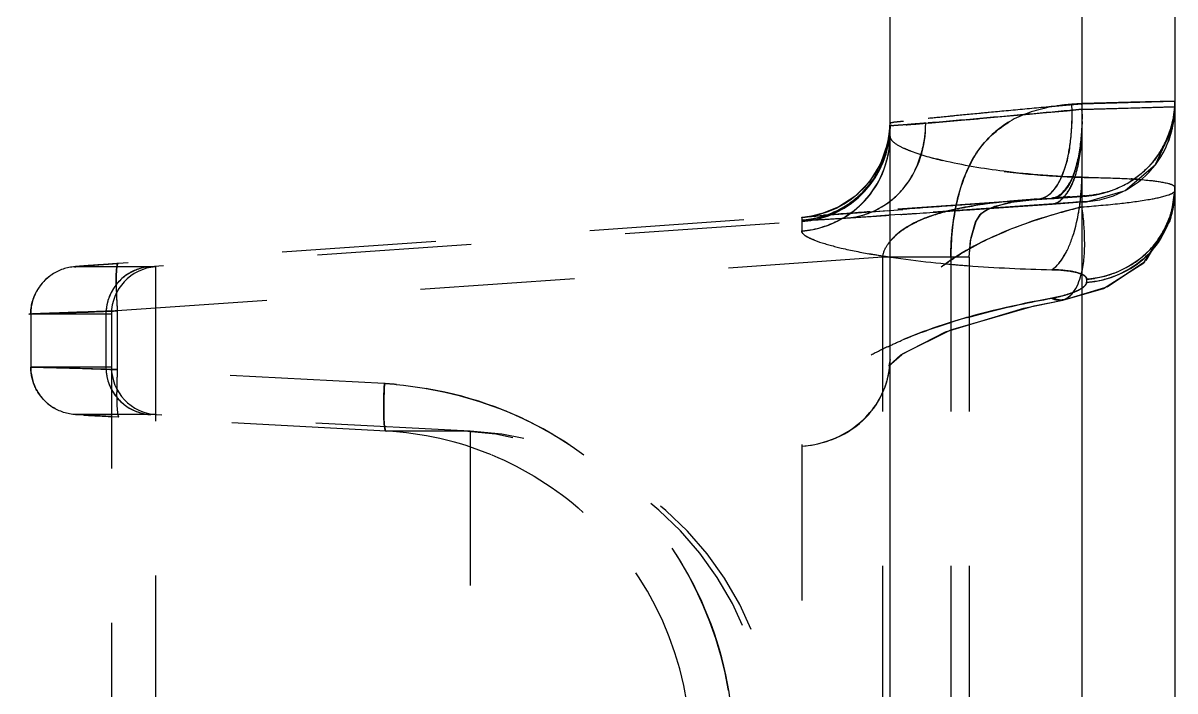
# Model space of a CAD drawing. Header units: millimetres. Extents: x 4797 to 6967, y -10922 to -3169.
# Drawn here: x 5384.15 to 5396.34, y -6408.29 to -6401.22 of the extents above; entities that cross this region are included whole.
import ezdxf

# ---------------------------------------------------------------- set-up
doc = ezdxf.new("R2010")
doc.units = ezdxf.units.MM
doc.header["$LTSCALE"] = 16.335
doc.linetypes.add('HIDDEN', pattern=[0.2, 0.1, -0.1])
doc.layers.get('0').update_dxf_attribs({"linetype": 'CONTINUOUS'})
doc.layers.add('DEFAULT_2', color=8, linetype='HIDDEN')

msp = doc.modelspace()

# ---------------------------------------------------------------- linework, layer by layer
at = {"color": 7, "linetype": 'Continuous'}
for p, q in [((5393.327, -6544.42), (5393.327, -6263.588)), ((5395.358, -6382.781), (5395.357, -6529.595)), ((5396.342, -6384.331), (5396.342, -6528.046))]:
    msp.add_line(p, q, dxfattribs=at)
at = {"layer": 'DEFAULT_2', "color": 8, "linetype": 'HIDDEN'}
for p, q in [((5394.924, -6402.117), (5395.19, -6402.092)), ((5395.19, -6402.092), (5395.358, -6402.077)), ((5395.358, -6402.072), (5395.251, -6402.082)), ((5395.251, -6402.082), (5395.358, -6402.072)), ((5395.358, -6402.077), (5396.342, -6402.049)), ((5395.358, -6402.072), (5396.342, -6402.049)), ((5395.876, -6402.059), (5395.358, -6402.072)), ((5395.876, -6402.063), (5395.358, -6402.077)), ((5396.342, -6402.049), (5395.876, -6402.063)), ((5396.342, -6402.049), (5395.876, -6402.059)), ((5395.358, -6402.136), (5393.327, -6402.321)), ((5394.801, -6402.186), (5394.94, -6402.173)), ((5394.94, -6402.173), (5395.201, -6402.15)), ((5395.201, -6402.15), (5395.358, -6402.135)), ((5395.358, -6402.136), (5396.342, -6402.11)), ((5395.358, -6402.136), (5396.342, -6402.11)), ((5395.876, -6402.122), (5395.358, -6402.136)), ((5395.876, -6402.122), (5395.358, -6402.136)), ((5396.342, -6402.11), (5395.876, -6402.122)), ((5396.342, -6402.11), (5395.876, -6402.122)), ((5396.317, -6402.335), (5396.342, -6402.11)), ((5396.137, -6402.719), (5396.317, -6402.335)), ((5396.272, -6402.478), (5396.317, -6402.335)), ((5395.815, -6402.994), (5396.137, -6402.719)), ((5394.898, -6403.084), (5395.038, -6403.075)), ((5395.407, -6403.113), (5395.795, -6403)), ((5395.407, -6403.051), (5395.407, -6403.052)), ((5396.291, -6403.317), (5396.342, -6403.015)), ((5396.298, -6403.294), (5396.342, -6402.994)), ((5396.342, -6403.015), (5396.342, -6402.995)), ((5395.04, -6403.079), (5385.158, -6403.768)), ((5395.414, -6403.112), (5385.495, -6403.802)), ((5392.734, -6403.249), (5393.462, -6403.194)), ((5394.171, -6403.198), (5395.038, -6403.138)), ((5394.365, -6403.185), (5394.171, -6403.198)), ((5394.33, -6403.209), (5394.437, -6403.16)), ((5394.376, -6403.184), (5394.579, -6403.123)), ((5394.437, -6403.16), (5394.605, -6403.12)), ((5394.579, -6403.123), (5394.889, -6403.085)), ((5394.632, -6403.114), (5394.889, -6403.085)), ((5394.775, -6403.098), (5395.038, -6403.079)), ((5395.038, -6403.079), (5395.04, -6403.079)), ((5395.038, -6403.138), (5395.358, -6403.116)), ((5395.231, -6403.125), (5395.038, -6403.138)), ((5395.293, -6403.12), (5395.231, -6403.125)), ((5395.358, -6403.116), (5395.293, -6403.12)), ((5395.407, -6403.113), (5395.358, -6403.116)), ((5395.358, -6403.116), (5395.407, -6403.113)), ((5392.392, -6403.279), (5392.392, -6403.423)), ((5392.448, -6403.273), (5392.468, -6403.271)), ((5392.448, -6403.273), (5392.451, -6403.272)), ((5392.468, -6403.271), (5392.539, -6403.264)), ((5392.539, -6403.264), (5392.734, -6403.249)), ((5392.559, -6403.263), (5392.598, -6403.26)), ((5393.115, -6403.219), (5393.3, -6403.206)), ((5393.313, -6403.256), (5393.182, -6403.265)), ((5393.44, -6403.248), (5393.313, -6403.256)), ((5394.179, -6403.524), (5394.237, -6403.32)), ((5394.233, -6403.329), (5394.281, -6403.25)), ((5394.281, -6403.25), (5394.33, -6403.209)), ((5396.039, -6403.735), (5396.294, -6403.302)), ((5394.185, -6403.492), (5394.233, -6403.329)), ((5394.166, -6403.701), (5394.183, -6403.511)), ((5394.166, -6403.701), (5394.179, -6403.524)), ((5385.554, -6403.802), (5384.7, -6403.802)), ((5384.908, -6403.785), (5385.002, -6403.779)), ((5385.002, -6403.779), (5385.158, -6403.768)), ((5393.248, -6403.701), (5385.149, -6404.269)), ((5385.554, -6403.802), (5385.553, -6484.455)), ((5393.248, -6403.701), (5393.248, -6414.205)), ((5394.166, -6403.701), (5393.248, -6403.701)), ((5393.971, -6403.701), (5393.971, -6414.205)), ((5394.166, -6403.701), (5394.166, -6414.205)), ((5395.624, -6404.016), (5396.022, -6403.747)), ((5395.154, -6404.155), (5395.599, -6404.023)), ((5395.407, -6403.934), (5395.407, -6403.966)), ((5394.744, -6404.241), (5395.154, -6404.155)), ((5394.852, -6404.217), (5395.154, -6404.155)), ((5395.038, -6404.134), (5395.154, -6404.155)), ((5395.154, -6404.156), (5395.154, -6404.155)), ((5385.149, -6404.269), (5385.149, -6404.89)), ((5393.914, -6404.492), (5394.744, -6404.241)), ((5393.971, -6404.47), (5394.852, -6404.217)), ((5384.233, -6404.303), (5384.233, -6404.865)), ((5385.086, -6404.303), (5384.233, -6404.303)), ((5385.029, -6404.303), (5385.029, -6404.865)), ((5385.086, -6404.303), (5385.086, -6483.953)), ((5393.46, -6404.722), (5393.971, -6404.47)), ((5393.313, -6404.851), (5393.45, -6404.73)), ((5385.149, -6404.89), (5384.232, -6404.865)), ((5384.232, -6404.865), (5384.781, -6404.88)), ((5385.086, -6404.865), (5384.233, -6404.865)), ((5384.781, -6404.88), (5385.069, -6404.888)), ((5385.069, -6404.888), (5385.149, -6404.89)), ((5387.974, -6405.039), (5385.149, -6404.89)), ((5393.314, -6404.85), (5393.313, -6404.852)), ((5393.313, -6404.851), (5393.313, -6404.851)), ((5393.327, -6404.784), (5393.314, -6404.85)), ((5385.562, -6405.367), (5384.709, -6405.367)), ((5384.927, -6405.379), (5385.053, -6405.386)), ((5385.053, -6405.386), (5385.167, -6405.392)), ((5387.993, -6405.541), (5385.167, -6405.392)), ((5388.883, -6405.541), (5385.504, -6405.367)), ((5388.883, -6405.541), (5387.993, -6405.541)), ((5388.883, -6405.541), (5388.883, -6482.715)), ((5392.392, -6405.7), (5392.392, -6411.638))]:
    msp.add_line(p, q, dxfattribs=at)
for points in [[(5393.327, -6402.276), (5393.305, -6402.488), (5393.227, -6402.714), (5393.106, -6402.905), (5392.954, -6403.058), (5392.785, -6403.168), (5392.62, -6403.236), (5392.496, -6403.266), (5392.451, -6403.272), (5392.448, -6403.273)], [(5394.237, -6403.32), (5394.294, -6403.236), (5394.376, -6403.184)], [(5395.154, -6404.155), (5395.585, -6404.033), (5396.013, -6403.761), (5396.291, -6403.317)], [(5393.313, -6404.852), (5393.441, -6404.735), (5393.914, -6404.492)]]:
    msp.add_lwpolyline(points, dxfattribs=at)
for centre, radius, start, end in [((5392.962, -6402.22), 2.4, 354.162, 3.4306), ((5412.537, -6592.586), 191.281, 95.40206, 95.59721), ((5372.718, -6157.417), 245.763, 274.99888, 275.1553), ((5395.337, -6402.11), 1.005, 267.5985, 359.9999), ((5392.961, -6402.277), 2.401, 354.1166, 3.3605), ((5392.322, -6402.276), 1.005, 273.9805, 359.998), ((5392.322, -6402.321), 1.005, 273.9999, 359.9999), ((5390.651, -6365.306), 37.102, 274.3979, 274.7189), ((5392.692, -6402.294), 1.012, 355.1282, 0.7089), ((5387.685, -6329.072), 73.456, 274.69984, 275.03562), ((5395.272, -6402.025), 1.072, 330.6226, 347.1524), ((5392.585, -6402.286), 1.119, 349.8683, 355.1526), ((5392.533, -6402.277), 1.171, 340.9069, 349.8916), ((5392.259, -6402.285), 1.07, 331.2857, 338.4307), ((5395.591, -6394.399), 8.459, 262.8377, 266.3069), ((5395.64, -6393.753), 9.106, 266.2589, 268.2243), ((5392.86, -6402.802), 2.498, 352.9519, 358.7833), ((5395.233, -6416.726), 13.871, 89.1953, 89.4864), ((5395.314, -6401.995), 1.061, 286.3935, 303.754), ((5395.549, -6408.292), 5.43, 85.6034, 86.534), ((5396.131, -6403.6), 2.152, 165.5358, 167.8343), ((5400.751, -6486.518), 83.639, 93.78442, 93.91687), ((5388.343, -6309.198), 94.119, 274.07937, 274.19698), ((5389.093, -6319.57), 83.721, 274.07207, 274.20432), ((5392.813, -6370.12), 33.034, 274.1963, 274.4201), ((5395.343, -6402.148), 0.906, 274.0685, 280.4039), ((5395.324, -6402.043), 1.012, 280.3799, 286.4686), ((5392.295, -6402.246), 1.07, 285.721, 302.6941), ((5392.779, -6402.39), 0.904, 291.3845, 308.0058), ((5395.031, -6408.325), 5.234, 96.6665, 98.9383), ((5395.336, -6410.915), 7.841, 95.0165, 96.6783), ((5395.77, -6415.839), 12.784, 93.9532, 95.0262), ((5393.029, -6402.828), 2.328, 348.5215, 353.0747), ((5392.328, -6402.38), 0.901, 274.0594, 280.4548), ((5399.579, -6490.087), 87.108, 94.25585, 94.57972), ((5392.302, -6402.367), 1.059, 298.2079, 303.4994), ((5386.258, -6297.889), 105.603, 273.59672, 273.83054), ((5385.931, -6293.008), 110.495, 273.60718, 273.76296), ((5396.395, -6407.902), 4.841, 108.3921, 112.3317), ((5395.31, -6402.929), 1.036, 327.464, 342.9891), ((5394.501, -6395.761), 8.024, 259.9709, 261.3822), ((5388.623, -6455.097), 51.446, 94.1359, 94.2764), ((5393.376, -6520.977), 117.497, 94.01054, 94.13067), ((5385.531, -6404.302), 0.502, 94.0266, 180.0516), ((5385.589, -6404.303), 0.502, 93.9999, 179.9999), ((5395.203, -6390.142), 13.689, 264.7488, 265.581), ((5395.364, -6387.841), 15.995, 265.6408, 268.8317), ((5384.737, -6404.304), 0.504, 122.1935, 150.4939), ((5395.324, -6402.913), 1.057, 280.2969, 295.1258), ((5389.26, -6403.939), 4.123, 181.02, 181.9998), ((5395.342, -6403.014), 0.954, 273.9534, 280.3286), ((5390.486, -6403.894), 5.35, 182.0207, 184.0204), ((5395.117, -6403.995), 0.159, 266.9836, 282.8466), ((5387.29, -6480.641), 76.4, 92.10898, 92.25286), ((5396.066, -6411.133), 7.061, 105.7541, 107.2803), ((5394.682, -6407.524), 3.19, 115.6589, 119.1419), ((5385.531, -6404.865), 0.502, 179.9469, 266.9744), ((5385.589, -6404.865), 0.502, 179.9999, 266.9999), ((5392.568, -6404.783), 0.76, 354.8506, 359.957), ((5387.705, -6409.314), 4.284, 84.6809, 86.3971), ((5384.736, -6404.864), 0.503, 224.817, 237.2162), ((5388.075, -6347.027), 58.437, 266.78449, 266.91138), ((5387.795, -6408.893), 3.853, 53.5321, 67.6003), ((5387.814, -6408.941), 3.404, 67.6099, 86.973), ((5388.641, -6408.937), 3.401, 273.0474, 86.9807), ((5388.704, -6408.953), 3.417, 272.9999, 86.9999), ((5387.764, -6408.937), 3.907, 9.5787, 53.5553), ((5387.8, -6408.951), 3.42, 311.821, 48.1808)]:
    msp.add_arc(centre, radius, start, end, dxfattribs=at)
for points, knots in [([(5395.358, -6402.077), (5395.214, -6402.09), (5394.938, -6402.116), (5394.545, -6402.153), (5394.198, -6402.186), (5393.902, -6402.215), (5393.666, -6402.239), (5393.507, -6402.254), (5393.415, -6402.265), (5393.367, -6402.268), (5393.347, -6402.276), (5393.327, -6402.273), (5393.327, -6402.276)], [0, 0, 0, 0, 0.212633, 0.407217, 0.579809, 0.726467, 0.843641, 0.929344, 0.959896, 0.981985, 0.995413, 1, 1, 1, 1]), ([(5393.971, -6403.701), (5393.971, -6403.489), (5394.013, -6403.082), (5394.234, -6402.522), (5394.696, -6402.16), (5395.065, -6402.098), (5395.251, -6402.082)], [0, 0, 0, 0, 0.275107, 0.527074, 0.757741, 1, 1, 1, 1]), ([(5395.251, -6402.082), (5395.199, -6402.086), (5394.999, -6402.109), (5394.799, -6402.16), (5394.665, -6402.226)], [0, 0, 0, 0, 0.259015, 1, 1, 1, 1]), ([(5394.898, -6403.084), (5395.034, -6403.074), (5395.192, -6402.79), (5395.248, -6402.444), (5395.257, -6402.203), (5395.251, -6402.082)], [0, 0, 0, 0, 0.367214, 0.672721, 1, 1, 1, 1]), ([(5396.342, -6402.049), (5396.342, -6402.079), (5396.335, -6402.206), (5396.304, -6402.33), (5396.268, -6402.419)], [0, 0, 0, 0, 0.23966, 1, 1, 1, 1]), ([(5395.358, -6402.136), (5395.189, -6402.151), (5394.638, -6402.201), (5394.087, -6402.25), (5393.704, -6402.282)], [0, 0, 0, 0, 0.305944, 1, 1, 1, 1]), ([(5395.038, -6403.138), (5395.091, -6403.135), (5395.211, -6403.04), (5395.309, -6402.81), (5395.361, -6402.493), (5395.365, -6402.257), (5395.358, -6402.136)], [0, 0, 0, 0, 0.143101, 0.366372, 0.671475, 1, 1, 1, 1]), ([(5395.038, -6403.075), (5395.091, -6403.071), (5395.21, -6402.975), (5395.308, -6402.745), (5395.357, -6402.45), (5395.364, -6402.236), (5395.361, -6402.136)], [0, 0, 0, 0, 0.15205, 0.389124, 0.712511, 1, 1, 1, 1]), ([(5395.04, -6403.079), (5395.093, -6403.075), (5395.212, -6402.981), (5395.31, -6402.75), (5395.358, -6402.453), (5395.364, -6402.238), (5395.361, -6402.136)], [0, 0, 0, 0, 0.151279, 0.387068, 0.709201, 1, 1, 1, 1]), ([(5392.883, -6403.284), (5393.106, -6403.268), (5393.563, -6403.011), (5393.707, -6402.523), (5393.704, -6402.282)], [0, 0, 0, 0, 0.481088, 1, 1, 1, 1]), ([(5393.327, -6402.309), (5393.327, -6402.339), (5393.321, -6402.465), (5393.289, -6402.589), (5393.254, -6402.679)], [0, 0, 0, 0, 0.239164, 1, 1, 1, 1]), ([(5393.327, -6402.276), (5393.327, -6402.273), (5393.346, -6402.276), (5393.367, -6402.268), (5393.415, -6402.266), (5393.449, -6402.261), (5393.469, -6402.259)], [0, 0, 0, 0, 0.064916, 0.254955, 0.567573, 1, 1, 1, 1]), ([(5393.704, -6402.282), (5393.65, -6402.286), (5393.556, -6402.293), (5393.448, -6402.303), (5393.386, -6402.306), (5393.353, -6402.31), (5393.34, -6402.307), (5393.327, -6402.311), (5393.327, -6402.309)], [0, 0, 0, 0, 0.432269, 0.745508, 0.856315, 0.935956, 0.983973, 1, 1, 1, 1]), ([(5394.665, -6402.226), (5394.541, -6402.286), (5394.388, -6402.402), (5394.276, -6402.55), (5394.249, -6402.589)], [0, 0, 0, 0, 0.74392, 1, 1, 1, 1]), ([(5392.392, -6403.423), (5392.637, -6403.406), (5393.132, -6403.177), (5393.327, -6402.668), (5393.327, -6402.424)], [0, 0, 0, 0, 0.500617, 1, 1, 1, 1]), ([(5393.255, -6402.79), (5393.267, -6402.759), (5393.307, -6402.641), (5393.327, -6402.516), (5393.327, -6402.424)], [0, 0, 0, 0, 0.260056, 1, 1, 1, 1]), ([(5395.358, -6402.855), (5395.082, -6402.847), (5394.585, -6402.809), (5393.957, -6402.705), (5393.559, -6402.592), (5393.378, -6402.501), (5393.327, -6402.446), (5393.327, -6402.424)], [0, 0, 0, 0, 0.392315, 0.703746, 0.908658, 0.967624, 1, 1, 1, 1]), ([(5393.327, -6402.424), (5393.327, -6402.446), (5393.378, -6402.501), (5393.433, -6402.528), (5393.471, -6402.545)], [0, 0, 0, 0, 0.354482, 1, 1, 1, 1]), ([(5393.471, -6402.545), (5393.497, -6402.557), (5393.631, -6402.612), (5393.771, -6402.651), (5393.885, -6402.677)], [0, 0, 0, 0, 0.197376, 1, 1, 1, 1]), ([(5394.249, -6402.589), (5394.226, -6402.624), (5394.138, -6402.772), (5394.08, -6402.936), (5394.047, -6403.062)], [0, 0, 0, 0, 0.240567, 1, 1, 1, 1]), ([(5395.166, -6402.791), (5395.175, -6402.768), (5395.207, -6402.662), (5395.227, -6402.553), (5395.237, -6402.468)], [0, 0, 0, 0, 0.22677, 1, 1, 1, 1]), ([(5392.392, -6403.311), (5392.572, -6403.299), (5392.939, -6403.167), (5393.181, -6402.86), (5393.251, -6402.686)], [0, 0, 0, 0, 0.490696, 1, 1, 1, 1]), ([(5394.898, -6403.084), (5394.923, -6403.082), (5395.056, -6403.038), (5395.129, -6402.897), (5395.166, -6402.791)], [0, 0, 0, 0, 0.178109, 1, 1, 1, 1]), ([(5395.04, -6403.079), (5395.063, -6403.077), (5395.19, -6403.028), (5395.252, -6402.89), (5395.286, -6402.788)], [0, 0, 0, 0, 0.179961, 1, 1, 1, 1]), ([(5395.038, -6403.833), (5395.087, -6403.804), (5395.178, -6403.691), (5395.316, -6403.368), (5395.353, -6403.068), (5395.358, -6402.855)], [0, 0, 0, 0, 0.161255, 0.394537, 1, 1, 1, 1]), ([(5395.176, -6403.053), (5395.187, -6403.04), (5395.234, -6402.977), (5395.266, -6402.904), (5395.285, -6402.845)], [0, 0, 0, 0, 0.215614, 1, 1, 1, 1]), ([(5395.176, -6403.054), (5395.187, -6403.041), (5395.234, -6402.977), (5395.266, -6402.904), (5395.285, -6402.846)], [0, 0, 0, 0, 0.21558, 1, 1, 1, 1]), ([(5395.358, -6402.855), (5395.492, -6402.857), (5395.732, -6402.862), (5396.035, -6402.88), (5396.229, -6402.907), (5396.316, -6402.932), (5396.342, -6402.952), (5396.342, -6402.961)], [0, 0, 0, 0, 0.401293, 0.716148, 0.918071, 0.972765, 1, 1, 1, 1]), ([(5395.038, -6403.075), (5395.088, -6403.071), (5395.176, -6403.066), (5395.28, -6403.058), (5395.343, -6403.055), (5395.378, -6403.051), (5395.393, -6403.055), (5395.407, -6403.049), (5395.407, -6403.051)], [0, 0, 0, 0, 0.404526, 0.720678, 0.838748, 0.926487, 0.981149, 1, 1, 1, 1]), ([(5395.038, -6403.138), (5395.05, -6403.137), (5395.104, -6403.125), (5395.149, -6403.086), (5395.176, -6403.053)], [0, 0, 0, 0, 0.214848, 1, 1, 1, 1]), ([(5395.038, -6403.138), (5395.05, -6403.137), (5395.104, -6403.126), (5395.149, -6403.087), (5395.176, -6403.054)], [0, 0, 0, 0, 0.214936, 1, 1, 1, 1]), ([(5395.407, -6403.052), (5395.407, -6403.056), (5395.382, -6403.049), (5395.356, -6403.059), (5395.297, -6403.059), (5395.255, -6403.064), (5395.231, -6403.065)], [0, 0, 0, 0, 0.069626, 0.268566, 0.583227, 1, 1, 1, 1]), ([(5395.358, -6403.168), (5395.492, -6403.158), (5395.732, -6403.137), (5396.036, -6403.098), (5396.229, -6403.058), (5396.316, -6403.026), (5396.342, -6403.004), (5396.342, -6402.995)], [0, 0, 0, 0, 0.398886, 0.712838, 0.915797, 0.97165, 1, 1, 1, 1]), ([(5395.359, -6403.056), (5395.371, -6403.055), (5395.382, -6403.048), (5395.407, -6403.056), (5395.407, -6403.052)], [0, 0, 0, 0, 0.74075, 1, 1, 1, 1]), ([(5395.407, -6403.051), (5395.437, -6403.049), (5395.559, -6403.034), (5395.679, -6402.995), (5395.764, -6402.955)], [0, 0, 0, 0, 0.238964, 1, 1, 1, 1]), ([(5396.342, -6402.961), (5396.342, -6403.2), (5396.141, -6403.701), (5395.651, -6403.918), (5395.407, -6403.934)], [0, 0, 0, 0, 0.494919, 1, 1, 1, 1]), ([(5395.407, -6403.966), (5395.641, -6403.951), (5396.123, -6403.747), (5396.336, -6403.258), (5396.342, -6403.015)], [0, 0, 0, 0, 0.49037, 1, 1, 1, 1]), ([(5395.038, -6403.079), (5394.851, -6403.093), (5394.491, -6403.119), (5393.979, -6403.156), (5393.526, -6403.189), (5393.141, -6403.218), (5392.867, -6403.238), (5392.688, -6403.252), (5392.584, -6403.26), (5392.506, -6403.268), (5392.443, -6403.27), (5392.418, -6403.28), (5392.392, -6403.275), (5392.392, -6403.279)], [0, 0, 0, 0, 0.212519, 0.407529, 0.580062, 0.726544, 0.843924, 0.89095, 0.929834, 0.960324, 0.982268, 0.995534, 1, 1, 1, 1]), ([(5394.889, -6403.085), (5394.686, -6403.099), (5394.308, -6403.131), (5393.797, -6403.232), (5393.423, -6403.404), (5393.261, -6403.605), (5393.248, -6403.701)], [0, 0, 0, 0, 0.331257, 0.619094, 0.842627, 1, 1, 1, 1]), ([(5395.358, -6403.168), (5395.069, -6403.239), (5394.545, -6403.402), (5393.877, -6403.753), (5393.431, -6404.221), (5393.327, -6404.606), (5393.327, -6404.784)], [0, 0, 0, 0, 0.321447, 0.590368, 0.80785, 1, 1, 1, 1]), ([(5393.44, -6403.248), (5393.496, -6403.244), (5393.74, -6403.228), (5393.983, -6403.211), (5394.171, -6403.198)], [0, 0, 0, 0, 0.22971, 1, 1, 1, 1]), ([(5394.868, -6403.308), (5394.907, -6403.295), (5395.069, -6403.243), (5395.233, -6403.198), (5395.358, -6403.168)], [0, 0, 0, 0, 0.243001, 1, 1, 1, 1]), ([(5395.153, -6404.151), (5395.277, -6404.122), (5395.383, -6403.835), (5395.391, -6403.506), (5395.376, -6403.28), (5395.358, -6403.168)], [0, 0, 0, 0, 0.365464, 0.674747, 1, 1, 1, 1]), ([(5395.153, -6404.15), (5395.277, -6404.122), (5395.383, -6403.835), (5395.391, -6403.506), (5395.376, -6403.28), (5395.358, -6403.168)], [0, 0, 0, 0, 0.365489, 0.674767, 1, 1, 1, 1]), ([(5392.392, -6403.279), (5392.392, -6403.275), (5392.415, -6403.28), (5392.438, -6403.271), (5392.495, -6403.269), (5392.534, -6403.265), (5392.559, -6403.263)], [0, 0, 0, 0, 0.063625, 0.2526, 0.565312, 1, 1, 1, 1]), ([(5392.392, -6403.311), (5392.392, -6403.314), (5392.409, -6403.309), (5392.426, -6403.313), (5392.469, -6403.308), (5392.549, -6403.305), (5392.691, -6403.296), (5392.812, -6403.289), (5392.883, -6403.284)], [0, 0, 0, 0, 0.015867, 0.063556, 0.14287, 0.25351, 0.567249, 1, 1, 1, 1]), ([(5392.392, -6403.423), (5392.426, -6403.42), (5392.569, -6403.402), (5392.706, -6403.352), (5392.802, -6403.3)], [0, 0, 0, 0, 0.238687, 1, 1, 1, 1]), ([(5392.448, -6403.31), (5392.434, -6403.311), (5392.423, -6403.305), (5392.392, -6403.316), (5392.392, -6403.311)], [0, 0, 0, 0, 0.75012, 1, 1, 1, 1]), ([(5392.392, -6403.423), (5392.392, -6403.447), (5392.467, -6403.5), (5392.604, -6403.55), (5392.838, -6403.614), (5393.297, -6403.702), (5394.042, -6403.793), (5394.681, -6403.826), (5395.038, -6403.833)], [0, 0, 0, 0, 0.027083, 0.083838, 0.172237, 0.290383, 0.604772, 1, 1, 1, 1]), ([(5392.526, -6403.52), (5392.491, -6403.506), (5392.442, -6403.487), (5392.392, -6403.442), (5392.392, -6403.423)], [0, 0, 0, 0, 0.661448, 1, 1, 1, 1]), ([(5393.329, -6403.531), (5393.339, -6403.519), (5393.384, -6403.469), (5393.438, -6403.427), (5393.481, -6403.399)], [0, 0, 0, 0, 0.230815, 1, 1, 1, 1]), ([(5393.901, -6403.782), (5393.947, -6403.748), (5394.153, -6403.607), (5394.379, -6403.497), (5394.556, -6403.424)], [0, 0, 0, 0, 0.231419, 1, 1, 1, 1]), ([(5393.248, -6403.701), (5393.254, -6403.655), (5393.28, -6403.595), (5393.318, -6403.545), (5393.329, -6403.531)], [0, 0, 0, 0, 0.728745, 1, 1, 1, 1]), ([(5395.038, -6403.833), (5395.053, -6403.824), (5395.119, -6403.772), (5395.164, -6403.699), (5395.195, -6403.639)], [0, 0, 0, 0, 0.201851, 1, 1, 1, 1]), ([(5384.787, -6403.794), (5384.773, -6403.795), (5384.758, -6403.797), (5384.685, -6403.802), (5384.7, -6403.802)], [0, 0, 0, 0, 0.465041, 1, 1, 1, 1]), ([(5384.7, -6403.802), (5384.697, -6403.802), (5384.838, -6403.789), (5384.842, -6403.79), (5384.908, -6403.785)], [0, 0, 0, 0, 0.043689, 1, 1, 1, 1]), ([(5385.495, -6403.802), (5385.413, -6403.807), (5385.248, -6403.862), (5385.13, -6403.989), (5385.09, -6404.062)], [0, 0, 0, 0, 0.49985, 1, 1, 1, 1]), ([(5385.158, -6403.768), (5385.153, -6403.768), (5385.147, -6403.787), (5385.14, -6403.831), (5385.136, -6403.933), (5385.139, -6404.083), (5385.145, -6404.202), (5385.149, -6404.269)], [0, 0, 0, 0, 0.027568, 0.090585, 0.298542, 0.602262, 1, 1, 1, 1]), ([(5385.141, -6403.832), (5385.143, -6403.816), (5385.145, -6403.799), (5385.151, -6403.768), (5385.158, -6403.768)], [0, 0, 0, 0, 0.704122, 1, 1, 1, 1]), ([(5385.138, -6404.012), (5385.137, -6403.994), (5385.137, -6403.934), (5385.138, -6403.874), (5385.141, -6403.832)], [0, 0, 0, 0, 0.303875, 1, 1, 1, 1]), ([(5395.038, -6403.833), (5395.127, -6403.835), (5395.235, -6403.84), (5395.407, -6403.893), (5395.407, -6403.934)], [0, 0, 0, 0, 0.683119, 1, 1, 1, 1]), ([(5395.407, -6403.934), (5395.407, -6403.906), (5395.311, -6403.856), (5395.238, -6403.849), (5395.182, -6403.842)], [0, 0, 0, 0, 0.330267, 1, 1, 1, 1]), ([(5395.407, -6403.934), (5395.437, -6403.932), (5395.559, -6403.917), (5395.679, -6403.88), (5395.764, -6403.841)], [0, 0, 0, 0, 0.239741, 1, 1, 1, 1]), ([(5395.407, -6403.966), (5395.407, -6403.984), (5395.372, -6404.025), (5395.25, -6404.086), (5395.129, -6404.118), (5395.038, -6404.135)], [0, 0, 0, 0, 0.125416, 0.337088, 1, 1, 1, 1]), ([(5395.231, -6404.086), (5395.244, -6404.081), (5395.289, -6404.065), (5395.334, -6404.045), (5395.362, -6404.025)], [0, 0, 0, 0, 0.292425, 1, 1, 1, 1]), ([(5395.362, -6404.025), (5395.369, -6404.021), (5395.388, -6404.006), (5395.407, -6403.983), (5395.407, -6403.966)], [0, 0, 0, 0, 0.324948, 1, 1, 1, 1]), ([(5395.038, -6404.135), (5394.669, -6404.202), (5394.002, -6404.354), (5393.152, -6404.687), (5392.556, -6405.113), (5392.392, -6405.522), (5392.392, -6405.7)], [0, 0, 0, 0, 0.344899, 0.625766, 0.836245, 1, 1, 1, 1]), ([(5394.149, -6404.338), (5394.219, -6404.318), (5394.513, -6404.24), (5394.811, -6404.176), (5395.038, -6404.135)], [0, 0, 0, 0, 0.239012, 1, 1, 1, 1]), ([(5395.038, -6404.135), (5395.056, -6404.131), (5395.121, -6404.118), (5395.185, -6404.101), (5395.231, -6404.086)], [0, 0, 0, 0, 0.272338, 1, 1, 1, 1]), ([(5384.233, -6404.303), (5384.151, -6404.303), (5384.844, -6404.282), (5384.926, -6404.277), (5385.149, -6404.269)], [0, 0, 0, 0, 0.267751, 1, 1, 1, 1]), ([(5385.149, -6404.269), (5385.086, -6404.271), (5384.863, -6404.279), (5384.639, -6404.287), (5384.478, -6404.293)], [0, 0, 0, 0, 0.281752, 1, 1, 1, 1]), ([(5384.287, -6404.3), (5384.278, -6404.301), (5384.269, -6404.301), (5384.224, -6404.303), (5384.233, -6404.303)], [0, 0, 0, 0, 0.504697, 1, 1, 1, 1]), ([(5393.301, -6404.649), (5393.351, -6404.625), (5393.568, -6404.526), (5393.794, -6404.446), (5393.969, -6404.391)], [0, 0, 0, 0, 0.233055, 1, 1, 1, 1]), ([(5385.149, -6404.89), (5385.146, -6404.957), (5385.142, -6405.076), (5385.142, -6405.227), (5385.148, -6405.329), (5385.155, -6405.373), (5385.162, -6405.392), (5385.167, -6405.392)], [0, 0, 0, 0, 0.397432, 0.701081, 0.909155, 0.9723, 1, 1, 1, 1]), ([(5392.392, -6405.7), (5392.64, -6405.685), (5393.121, -6405.487), (5393.327, -6405.005), (5393.327, -6404.784)], [0, 0, 0, 0, 0.529455, 1, 1, 1, 1]), ([(5387.993, -6405.541), (5387.989, -6405.541), (5387.982, -6405.522), (5387.974, -6405.477), (5387.968, -6405.376), (5387.968, -6405.225), (5387.972, -6405.106), (5387.976, -6405.039)], [0, 0, 0, 0, 0.027909, 0.090677, 0.298873, 0.602577, 1, 1, 1, 1]), ([(5387.976, -6405.039), (5387.971, -6405.136), (5387.968, -6405.291), (5387.97, -6405.448), (5387.979, -6405.505)], [0, 0, 0, 0, 0.625788, 1, 1, 1, 1]), ([(5387.975, -6412.867), (5388.465, -6412.836), (5389.448, -6412.603), (5390.674, -6411.716), (5391.488, -6410.441), (5391.773, -6408.953), (5391.488, -6407.465), (5390.673, -6406.19), (5389.448, -6405.303), (5388.465, -6405.07), (5387.974, -6405.039)], [0, 0, 0, 0, 0.124795, 0.249716, 0.374792, 0.5, 0.625207, 0.750284, 0.875205, 1, 1, 1, 1]), ([(5392.392, -6405.7), (5392.576, -6405.689), (5392.935, -6405.57), (5393.186, -6405.282), (5393.255, -6405.121)], [0, 0, 0, 0, 0.511912, 1, 1, 1, 1]), ([(5384.761, -6405.37), (5384.752, -6405.37), (5384.743, -6405.369), (5384.7, -6405.367), (5384.709, -6405.367)], [0, 0, 0, 0, 0.480383, 1, 1, 1, 1]), ([(5385.082, -6405.388), (5385.049, -6405.386), (5384.942, -6405.38), (5384.835, -6405.374), (5384.761, -6405.37)], [0, 0, 0, 0, 0.309716, 1, 1, 1, 1]), ([(5387.979, -6405.505), (5387.98, -6405.51), (5387.983, -6405.521), (5387.986, -6405.54), (5387.993, -6405.541)], [0, 0, 0, 0, 0.39515, 1, 1, 1, 1])]:
    msp.add_open_spline(points, degree=3, knots=knots, dxfattribs=at)
for points in [[(5395.237, -6402.468), (5395.253, -6402.34), (5395.258, -6402.211), (5395.251, -6402.082)], [(5395.361, -6402.136), (5395.36, -6402.115), (5395.359, -6402.093), (5395.358, -6402.072)], [(5395.361, -6402.136), (5395.36, -6402.116), (5395.359, -6402.096), (5395.358, -6402.077)], [(5396.317, -6402.265), (5396.333, -6402.194), (5396.342, -6402.121), (5396.342, -6402.049)], [(5393.316, -6402.421), (5393.323, -6402.373), (5393.327, -6402.325), (5393.327, -6402.276)], [(5393.32, -6402.421), (5393.325, -6402.384), (5393.327, -6402.346), (5393.327, -6402.309)], [(5393.251, -6402.653), (5393.281, -6402.578), (5393.303, -6402.5), (5393.316, -6402.421)], [(5396.063, -6402.744), (5396.124, -6402.68), (5396.176, -6402.606), (5396.218, -6402.528)], [(5396.206, -6402.55), (5396.171, -6402.612), (5396.129, -6402.671), (5396.081, -6402.724)], [(5393.463, -6402.979), (5393.542, -6402.886), (5393.601, -6402.775), (5393.64, -6402.66)], [(5392.886, -6403.25), (5393.05, -6403.142), (5393.183, -6402.973), (5393.255, -6402.79)], [(5393.197, -6402.799), (5393.161, -6402.866), (5393.117, -6402.928), (5393.067, -6402.984)], [(5396.081, -6402.724), (5396.021, -6402.791), (5395.949, -6402.85), (5395.872, -6402.897)], [(5395.872, -6402.897), (5395.941, -6402.855), (5396.006, -6402.803), (5396.063, -6402.744)], [(5393.067, -6402.984), (5393.01, -6403.047), (5392.944, -6403.101), (5392.873, -6403.147)], [(5393.335, -6403.102), (5393.382, -6403.066), (5393.425, -6403.024), (5393.463, -6402.979)], [(5395.61, -6403.014), (5395.544, -6403.033), (5395.476, -6403.046), (5395.407, -6403.051)], [(5396.342, -6402.995), (5396.342, -6403.113), (5396.316, -6403.232), (5396.272, -6403.342)], [(5396.3, -6403.232), (5396.327, -6403.145), (5396.342, -6403.052), (5396.342, -6402.961)], [(5393.866, -6403.23), (5393.921, -6403.215), (5393.976, -6403.201), (5394.032, -6403.189)], [(5394.027, -6403.146), (5393.988, -6403.328), (5393.971, -6403.515), (5393.971, -6403.701)], [(5394.032, -6403.189), (5394.094, -6403.176), (5394.156, -6403.165), (5394.218, -6403.155)], [(5392.582, -6403.277), (5392.52, -6403.295), (5392.456, -6403.307), (5392.392, -6403.311)], [(5392.883, -6403.284), (5392.96, -6403.279), (5393.036, -6403.26), (5393.108, -6403.232)], [(5393.59, -6403.336), (5393.632, -6403.315), (5393.675, -6403.296), (5393.718, -6403.279)], [(5393.718, -6403.279), (5393.767, -6403.261), (5393.816, -6403.245), (5393.866, -6403.23)], [(5393.481, -6403.399), (5393.516, -6403.375), (5393.552, -6403.355), (5393.59, -6403.336)], [(5396.063, -6403.636), (5396.15, -6403.548), (5396.218, -6403.441), (5396.266, -6403.327)], [(5396.182, -6403.517), (5396.086, -6403.668), (5395.94, -6403.792), (5395.778, -6403.868)], [(5395.764, -6403.841), (5395.874, -6403.791), (5395.978, -6403.722), (5396.063, -6403.636)], [(5384.7, -6403.802), (5384.616, -6403.807), (5384.53, -6403.836), (5384.459, -6403.883)], [(5384.459, -6403.883), (5384.39, -6403.929), (5384.331, -6403.994), (5384.292, -6404.067)], [(5395.182, -6403.842), (5395.134, -6403.837), (5395.086, -6403.834), (5395.038, -6403.833)], [(5384.233, -6404.303), (5384.233, -6404.217), (5384.256, -6404.13), (5384.298, -6404.055)], [(5384.292, -6404.067), (5384.254, -6404.139), (5384.233, -6404.222), (5384.233, -6404.303)], [(5385.09, -6404.062), (5385.051, -6404.135), (5385.029, -6404.22), (5385.029, -6404.303)], [(5395.038, -6404.135), (5395.06, -6404.146), (5395.084, -6404.153), (5395.109, -6404.154)], [(5384.277, -6405.07), (5384.248, -6405.006), (5384.233, -6404.935), (5384.233, -6404.865)], [(5384.233, -6404.865), (5384.233, -6404.951), (5384.257, -6405.04), (5384.3, -6405.115)], [(5385.029, -6404.865), (5385.029, -6404.942), (5385.048, -6405.021), (5385.082, -6405.09)], [(5393.255, -6405.121), (5393.292, -6405.036), (5393.316, -6404.944), (5393.324, -6404.851)], [(5384.379, -6405.219), (5384.337, -6405.176), (5384.302, -6405.125), (5384.277, -6405.07)], [(5384.3, -6405.115), (5384.341, -6405.187), (5384.403, -6405.25), (5384.473, -6405.294)], [(5385.082, -6405.09), (5385.122, -6405.171), (5385.188, -6405.243), (5385.265, -6405.291)], [(5388.102, -6405.049), (5388.499, -6405.086), (5388.895, -6405.179), (5389.263, -6405.33)], [(5384.709, -6405.367), (5384.623, -6405.362), (5384.536, -6405.334), (5384.464, -6405.288)], [(5385.265, -6405.291), (5385.336, -6405.335), (5385.421, -6405.362), (5385.504, -6405.367)], [(5389.111, -6405.793), (5389.464, -6405.939), (5389.796, -6406.147), (5390.081, -6406.402)]]:
    msp.add_open_spline(points, degree=3, dxfattribs=at)

doc.saveas('drawing.dxf')
